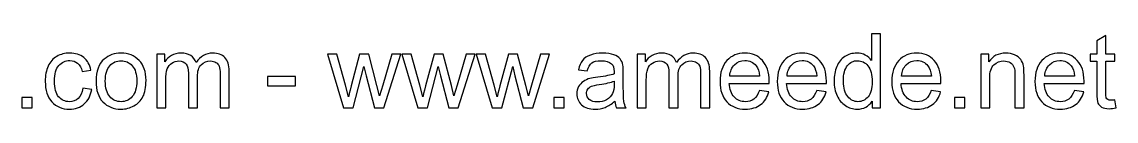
# Model space of a CAD drawing. Header units: millimetres. Extents: x -329 to 523, y -351 to 132.
# Drawn here: x 314.5 to 523.4, y -350.7 to -336.4 of the extents above; entities that cross this region are included whole.
import ezdxf

# ---------------------------------------------------------------- set-up
doc = ezdxf.new("R2010")
doc.units = ezdxf.units.MM
doc.header["$MEASUREMENT"] = 0
doc.layers.add('Layer 1', color=7, linetype='Continuous')

msp = doc.modelspace()

# ---------------------------------------------------------------- linework, layer by layer
at = {"layer": 'Layer 1', "color": 250}
for points, knots in [([(476.8198, -350.4962), (476.8198, -350.4962), (476.8198, -349.2016), (476.8198, -349.2016), (476.8198, -349.2016), (476.1742, -350.2078), (475.2237, -350.7125), (473.9684, -350.7125), (473.9684, -350.7125), (473.1556, -350.7125), (472.4083, -350.4896), (471.7299, -350.0406), (471.7299, -350.0406), (471.0482, -349.5949), (470.5205, -348.9689), (470.1436, -348.1692), (470.1436, -348.1692), (469.77, -347.3662), (469.5831, -346.4452), (469.5831, -345.403), (469.5831, -345.403), (469.5831, -344.387), (469.7536, -343.466), (470.0912, -342.6368), (470.0912, -342.6368), (470.432, -341.8109), (470.94, -341.175), (471.6185, -340.7359), (471.6185, -340.7359), (472.2936, -340.2934), (473.054, -340.0738), (473.8898, -340.0738), (473.8898, -340.0738), (474.5059, -340.0738), (475.0533, -340.2049), (475.5318, -340.4638), (475.5318, -340.4638), (476.0103, -340.7227), (476.4003, -341.0636), (476.7018, -341.4798), (476.7018, -341.4798), (476.7018, -341.4798), (476.7018, -336.4161), (476.7018, -336.4161), (476.7018, -336.4161), (476.7018, -336.4161), (478.4323, -336.4161), (478.4323, -336.4161), (478.4323, -336.4161), (478.4323, -336.4161), (478.4323, -350.4962), (478.4323, -350.4962), (478.4323, -350.4962), (478.4323, -350.4962), (476.8198, -350.4962), (476.8198, -350.4962)], [0, 0, 0, 0, 0.06666667, 0.06666667, 0.06666667, 0.06666667, 0.13333333, 0.13333333, 0.13333333, 0.13333333, 0.2, 0.2, 0.2, 0.2, 0.26666667, 0.26666667, 0.26666667, 0.26666667, 0.33333333, 0.33333333, 0.33333333, 0.33333333, 0.4, 0.4, 0.4, 0.4, 0.46666667, 0.46666667, 0.46666667, 0.46666667, 0.53333333, 0.53333333, 0.53333333, 0.53333333, 0.6, 0.6, 0.6, 0.6, 0.66666667, 0.66666667, 0.66666667, 0.66666667, 0.73333333, 0.73333333, 0.73333333, 0.73333333, 0.8, 0.8, 0.8, 0.8, 0.86666667, 0.86666667, 0.86666667, 0.86666667, 1, 1, 1, 1]), ([(523.1997, -348.9525), (523.1997, -348.9525), (523.4357, -350.4798), (523.4357, -350.4798), (523.4357, -350.4798), (522.9506, -350.5814), (522.5147, -350.6339), (522.1345, -350.6339), (522.1345, -350.6339), (521.5085, -350.6339), (521.0234, -350.5355), (520.676, -350.3356), (520.676, -350.3356), (520.3319, -350.1357), (520.0893, -349.8768), (519.9484, -349.5523), (519.9484, -349.5523), (519.8075, -349.2278), (519.7387, -348.5461), (519.7387, -347.5071), (519.7387, -347.5071), (519.7387, -347.5071), (519.7387, -341.6273), (519.7387, -341.6273), (519.7387, -341.6273), (519.7387, -341.6273), (518.4604, -341.6273), (518.4604, -341.6273), (518.4604, -341.6273), (518.4604, -341.6273), (518.4604, -340.2901), (518.4604, -340.2901), (518.4604, -340.2901), (518.4604, -340.2901), (519.7387, -340.2901), (519.7387, -340.2901), (519.7387, -340.2901), (519.7387, -340.2901), (519.7387, -337.7665), (519.7387, -337.7665), (519.7387, -337.7665), (519.7387, -337.7665), (521.4692, -336.7275), (521.4692, -336.7275), (521.4692, -336.7275), (521.4692, -336.7275), (521.4692, -340.2901), (521.4692, -340.2901), (521.4692, -340.2901), (521.4692, -340.2901), (523.1997, -340.2901), (523.1997, -340.2901), (523.1997, -340.2901), (523.1997, -340.2901), (523.1997, -341.6273), (523.1997, -341.6273), (523.1997, -341.6273), (523.1997, -341.6273), (521.4692, -341.6273), (521.4692, -341.6273), (521.4692, -341.6273), (521.4692, -341.6273), (521.4692, -347.6055), (521.4692, -347.6055), (521.4692, -347.6055), (521.4692, -348.1004), (521.4987, -348.4183), (521.5609, -348.5592), (521.5609, -348.5592), (521.6199, -348.7001), (521.7183, -348.8116), (521.8559, -348.8968), (521.8559, -348.8968), (521.9936, -348.9787), (522.1902, -349.0213), (522.4459, -349.0213), (522.4459, -349.0213), (522.636, -349.0213), (522.8883, -348.9984), (523.1997, -348.9525)], [0, 0, 0, 0, 0.04761905, 0.04761905, 0.04761905, 0.04761905, 0.0952381, 0.0952381, 0.0952381, 0.0952381, 0.14285714, 0.14285714, 0.14285714, 0.14285714, 0.19047619, 0.19047619, 0.19047619, 0.19047619, 0.23809524, 0.23809524, 0.23809524, 0.23809524, 0.28571429, 0.28571429, 0.28571429, 0.28571429, 0.33333333, 0.33333333, 0.33333333, 0.33333333, 0.38095238, 0.38095238, 0.38095238, 0.38095238, 0.42857143, 0.42857143, 0.42857143, 0.42857143, 0.47619048, 0.47619048, 0.47619048, 0.47619048, 0.52380952, 0.52380952, 0.52380952, 0.52380952, 0.57142857, 0.57142857, 0.57142857, 0.57142857, 0.61904762, 0.61904762, 0.61904762, 0.61904762, 0.66666667, 0.66666667, 0.66666667, 0.66666667, 0.71428571, 0.71428571, 0.71428571, 0.71428571, 0.76190476, 0.76190476, 0.76190476, 0.76190476, 0.80952381, 0.80952381, 0.80952381, 0.80952381, 0.85714286, 0.85714286, 0.85714286, 0.85714286, 0.9047619, 0.9047619, 0.9047619, 0.9047619, 1, 1, 1, 1]), ([(326.0979, -346.7599), (326.0979, -346.7599), (327.7891, -346.9958), (327.7891, -346.9958), (327.7891, -346.9958), (327.6022, -348.1594), (327.1303, -349.0672), (326.3666, -349.726), (326.3666, -349.726), (325.603, -350.3848), (324.6623, -350.7125), (323.5513, -350.7125), (323.5513, -350.7125), (322.1583, -350.7125), (321.0375, -350.2569), (320.1919, -349.3458), (320.1919, -349.3458), (319.343, -348.4347), (318.9202, -347.1302), (318.9202, -345.4325), (318.9202, -345.4325), (318.9202, -344.3313), (319.1037, -343.371), (319.4675, -342.545), (319.4675, -342.545), (319.8313, -341.7224), (320.3852, -341.1029), (321.1325, -340.6932), (321.1325, -340.6932), (321.8765, -340.2803), (322.686, -340.0738), (323.5644, -340.0738), (323.5644, -340.0738), (324.6689, -340.0738), (325.5768, -340.3524), (326.2781, -340.9128), (326.2781, -340.9128), (326.9828, -341.4733), (327.4351, -342.2697), (327.6317, -343.2988), (327.6317, -343.2988), (327.6317, -343.2988), (325.9602, -343.5545), (325.9602, -343.5545), (325.9602, -343.5545), (325.7996, -342.8695), (325.5178, -342.3549), (325.1081, -342.0075), (325.1081, -342.0075), (324.7017, -341.6634), (324.2101, -341.4897), (323.6332, -341.4897), (323.6332, -341.4897), (322.7614, -341.4897), (322.0535, -341.801), (321.5061, -342.4238), (321.5061, -342.4238), (320.9621, -343.0498), (320.69, -344.033), (320.69, -345.3833), (320.69, -345.3833), (320.69, -346.7533), (320.9522, -347.7464), (321.4766, -348.3658), (321.4766, -348.3658), (322.0043, -348.9853), (322.6893, -349.2966), (323.5316, -349.2966), (323.5316, -349.2966), (324.2133, -349.2966), (324.7803, -349.0902), (325.2326, -348.6739), (325.2326, -348.6739), (325.6882, -348.261), (325.9766, -347.6218), (326.0979, -346.7599)], [0, 0, 0, 0, 0.05, 0.05, 0.05, 0.05, 0.1, 0.1, 0.1, 0.1, 0.15, 0.15, 0.15, 0.15, 0.2, 0.2, 0.2, 0.2, 0.25, 0.25, 0.25, 0.25, 0.3, 0.3, 0.3, 0.3, 0.35, 0.35, 0.35, 0.35, 0.4, 0.4, 0.4, 0.4, 0.45, 0.45, 0.45, 0.45, 0.5, 0.5, 0.5, 0.5, 0.55, 0.55, 0.55, 0.55, 0.6, 0.6, 0.6, 0.6, 0.65, 0.65, 0.65, 0.65, 0.7, 0.7, 0.7, 0.7, 0.75, 0.75, 0.75, 0.75, 0.8, 0.8, 0.8, 0.8, 0.85, 0.85, 0.85, 0.85, 0.9, 0.9, 0.9, 0.9, 1, 1, 1, 1]), ([(328.615, -345.3932), (328.615, -343.5086), (329.1394, -342.1124), (330.1915, -341.2045), (330.1915, -341.2045), (331.0666, -340.4507), (332.1383, -340.0738), (333.4002, -340.0738), (333.4002, -340.0738), (334.7997, -340.0738), (335.9468, -340.5327), (336.8382, -341.4503), (336.8382, -341.4503), (337.7264, -342.3648), (338.1722, -343.6331), (338.1722, -345.2489), (338.1722, -345.2489), (338.1722, -346.5599), (337.9755, -347.5891), (337.5822, -348.3396), (337.5822, -348.3396), (337.1889, -349.0902), (336.6154, -349.6736), (335.8616, -350.0898), (335.8616, -350.0898), (335.111, -350.506), (334.2884, -350.7125), (333.4002, -350.7125), (333.4002, -350.7125), (331.9712, -350.7125), (330.8175, -350.2569), (329.9359, -349.3425), (329.9359, -349.3425), (329.0542, -348.4281), (328.615, -347.1106), (328.615, -345.3932)], [0, 0, 0, 0, 0.1, 0.1, 0.1, 0.1, 0.2, 0.2, 0.2, 0.2, 0.3, 0.3, 0.3, 0.3, 0.4, 0.4, 0.4, 0.4, 0.5, 0.5, 0.5, 0.5, 0.6, 0.6, 0.6, 0.6, 0.7, 0.7, 0.7, 0.7, 0.8, 0.8, 0.8, 0.8, 1, 1, 1, 1]), ([(340.201, -350.4962), (340.201, -350.4962), (340.201, -340.2901), (340.201, -340.2901), (340.201, -340.2901), (340.201, -340.2901), (341.7545, -340.2901), (341.7545, -340.2901), (341.7545, -340.2901), (341.7545, -340.2901), (341.7545, -341.7322), (341.7545, -341.7322), (341.7545, -341.7322), (342.0724, -341.234), (342.4985, -340.8309), (343.0295, -340.5294), (343.0295, -340.5294), (343.5604, -340.2246), (344.1635, -340.0738), (344.8419, -340.0738), (344.8419, -340.0738), (345.5957, -340.0738), (346.2152, -340.2311), (346.697, -340.5425), (346.697, -340.5425), (347.1787, -340.8571), (347.5196, -341.293), (347.7163, -341.8568), (347.7163, -341.8568), (348.5291, -340.667), (349.5811, -340.0738), (350.879, -340.0738), (350.879, -340.0738), (351.895, -340.0738), (352.6784, -340.3524), (353.2224, -340.9128), (353.2224, -340.9128), (353.7698, -341.4733), (354.0451, -342.3353), (354.0451, -343.4988), (354.0451, -343.4988), (354.0451, -343.4988), (354.0451, -350.4962), (354.0451, -350.4962), (354.0451, -350.4962), (354.0451, -350.4962), (352.3146, -350.4962), (352.3146, -350.4962), (352.3146, -350.4962), (352.3146, -350.4962), (352.3146, -344.0723), (352.3146, -344.0723), (352.3146, -344.0723), (352.3146, -343.3841), (352.2556, -342.8859), (352.1441, -342.5811), (352.1441, -342.5811), (352.0327, -342.2763), (351.8295, -342.0337), (351.5312, -341.8469), (351.5312, -341.8469), (351.2363, -341.6601), (350.8889, -341.5683), (350.4923, -341.5683), (350.4923, -341.5683), (349.7712, -341.5683), (349.1747, -341.8076), (348.6995, -342.2828), (348.6995, -342.2828), (348.2243, -342.7613), (347.9883, -343.525), (347.9883, -344.5738), (347.9883, -344.5738), (347.9883, -344.5738), (347.9883, -350.4962), (347.9883, -350.4962), (347.9883, -350.4962), (347.9883, -350.4962), (346.2578, -350.4962), (346.2578, -350.4962), (346.2578, -350.4962), (346.2578, -350.4962), (346.2578, -343.8724), (346.2578, -343.8724), (346.2578, -343.8724), (346.2578, -343.1055), (346.1168, -342.5286), (345.835, -342.1452), (345.835, -342.1452), (345.5531, -341.7617), (345.091, -341.5683), (344.4519, -341.5683), (344.4519, -341.5683), (343.9668, -341.5683), (343.5178, -341.6962), (343.1048, -341.9518), (343.1048, -341.9518), (342.6919, -342.2074), (342.3936, -342.5811), (342.2068, -343.076), (342.2068, -343.076), (342.0233, -343.5676), (341.9315, -344.2788), (341.9315, -345.2063), (341.9315, -345.2063), (341.9315, -345.2063), (341.9315, -350.4962), (341.9315, -350.4962), (341.9315, -350.4962), (341.9315, -350.4962), (340.201, -350.4962), (340.201, -350.4962)], [0, 0, 0, 0, 0.03448276, 0.03448276, 0.03448276, 0.03448276, 0.06896552, 0.06896552, 0.06896552, 0.06896552, 0.10344828, 0.10344828, 0.10344828, 0.10344828, 0.13793103, 0.13793103, 0.13793103, 0.13793103, 0.17241379, 0.17241379, 0.17241379, 0.17241379, 0.20689655, 0.20689655, 0.20689655, 0.20689655, 0.24137931, 0.24137931, 0.24137931, 0.24137931, 0.27586207, 0.27586207, 0.27586207, 0.27586207, 0.31034483, 0.31034483, 0.31034483, 0.31034483, 0.34482759, 0.34482759, 0.34482759, 0.34482759, 0.37931034, 0.37931034, 0.37931034, 0.37931034, 0.4137931, 0.4137931, 0.4137931, 0.4137931, 0.44827586, 0.44827586, 0.44827586, 0.44827586, 0.48275862, 0.48275862, 0.48275862, 0.48275862, 0.51724138, 0.51724138, 0.51724138, 0.51724138, 0.55172414, 0.55172414, 0.55172414, 0.55172414, 0.5862069, 0.5862069, 0.5862069, 0.5862069, 0.62068966, 0.62068966, 0.62068966, 0.62068966, 0.65517241, 0.65517241, 0.65517241, 0.65517241, 0.68965517, 0.68965517, 0.68965517, 0.68965517, 0.72413793, 0.72413793, 0.72413793, 0.72413793, 0.75862069, 0.75862069, 0.75862069, 0.75862069, 0.79310345, 0.79310345, 0.79310345, 0.79310345, 0.82758621, 0.82758621, 0.82758621, 0.82758621, 0.86206897, 0.86206897, 0.86206897, 0.86206897, 0.89655172, 0.89655172, 0.89655172, 0.89655172, 0.93103448, 0.93103448, 0.93103448, 0.93103448, 1, 1, 1, 1]), ([(375.8929, -350.4962), (375.8929, -350.4962), (372.8088, -340.2901), (372.8088, -340.2901), (372.8088, -340.2901), (372.8088, -340.2901), (374.6179, -340.2901), (374.6179, -340.2901), (374.6179, -340.2901), (374.6179, -340.2901), (376.2468, -346.1798), (376.2468, -346.1798), (376.2468, -346.1798), (376.2468, -346.1798), (376.8237, -348.3724), (376.8237, -348.3724), (376.8237, -348.3724), (376.8466, -348.2642), (377.0236, -347.5629), (377.3514, -346.2682), (377.3514, -346.2682), (377.3514, -346.2682), (378.9672, -340.2901), (378.9672, -340.2901), (378.9672, -340.2901), (378.9672, -340.2901), (380.7403, -340.2901), (380.7403, -340.2901), (380.7403, -340.2901), (380.7403, -340.2901), (382.2774, -346.2158), (382.2774, -346.2158), (382.2774, -346.2158), (382.2774, -346.2158), (382.7789, -348.1594), (382.7789, -348.1594), (382.7789, -348.1594), (382.7789, -348.1594), (383.3655, -346.1896), (383.3655, -346.1896), (383.3655, -346.1896), (383.3655, -346.1896), (385.1288, -340.2901), (385.1288, -340.2901), (385.1288, -340.2901), (385.1288, -340.2901), (386.8102, -340.2901), (386.8102, -340.2901), (386.8102, -340.2901), (386.8102, -340.2901), (383.6081, -350.4962), (383.6081, -350.4962), (383.6081, -350.4962), (383.6081, -350.4962), (381.8186, -350.4962), (381.8186, -350.4962), (381.8186, -350.4962), (381.8186, -350.4962), (380.1995, -344.3902), (380.1995, -344.3902), (380.1995, -344.3902), (380.1995, -344.3902), (379.7898, -342.6433), (379.7898, -342.6433), (379.7898, -342.6433), (379.7898, -342.6433), (377.725, -350.4962), (377.725, -350.4962), (377.725, -350.4962), (377.725, -350.4962), (375.8929, -350.4962), (375.8929, -350.4962)], [0, 0, 0, 0, 0.05263158, 0.05263158, 0.05263158, 0.05263158, 0.10526316, 0.10526316, 0.10526316, 0.10526316, 0.15789474, 0.15789474, 0.15789474, 0.15789474, 0.21052632, 0.21052632, 0.21052632, 0.21052632, 0.26315789, 0.26315789, 0.26315789, 0.26315789, 0.31578947, 0.31578947, 0.31578947, 0.31578947, 0.36842105, 0.36842105, 0.36842105, 0.36842105, 0.42105263, 0.42105263, 0.42105263, 0.42105263, 0.47368421, 0.47368421, 0.47368421, 0.47368421, 0.52631579, 0.52631579, 0.52631579, 0.52631579, 0.57894737, 0.57894737, 0.57894737, 0.57894737, 0.63157895, 0.63157895, 0.63157895, 0.63157895, 0.68421053, 0.68421053, 0.68421053, 0.68421053, 0.73684211, 0.73684211, 0.73684211, 0.73684211, 0.78947368, 0.78947368, 0.78947368, 0.78947368, 0.84210526, 0.84210526, 0.84210526, 0.84210526, 0.89473684, 0.89473684, 0.89473684, 0.89473684, 1, 1, 1, 1]), ([(390.0942, -350.4962), (390.0942, -350.4962), (387.0101, -340.2901), (387.0101, -340.2901), (387.0101, -340.2901), (387.0101, -340.2901), (388.8192, -340.2901), (388.8192, -340.2901), (388.8192, -340.2901), (388.8192, -340.2901), (390.4481, -346.1798), (390.4481, -346.1798), (390.4481, -346.1798), (390.4481, -346.1798), (391.025, -348.3724), (391.025, -348.3724), (391.025, -348.3724), (391.0479, -348.2642), (391.2249, -347.5629), (391.5527, -346.2682), (391.5527, -346.2682), (391.5527, -346.2682), (393.1685, -340.2901), (393.1685, -340.2901), (393.1685, -340.2901), (393.1685, -340.2901), (394.9416, -340.2901), (394.9416, -340.2901), (394.9416, -340.2901), (394.9416, -340.2901), (396.4787, -346.2158), (396.4787, -346.2158), (396.4787, -346.2158), (396.4787, -346.2158), (396.9802, -348.1594), (396.9802, -348.1594), (396.9802, -348.1594), (396.9802, -348.1594), (397.5668, -346.1896), (397.5668, -346.1896), (397.5668, -346.1896), (397.5668, -346.1896), (399.3301, -340.2901), (399.3301, -340.2901), (399.3301, -340.2901), (399.3301, -340.2901), (401.0115, -340.2901), (401.0115, -340.2901), (401.0115, -340.2901), (401.0115, -340.2901), (397.8094, -350.4962), (397.8094, -350.4962), (397.8094, -350.4962), (397.8094, -350.4962), (396.0199, -350.4962), (396.0199, -350.4962), (396.0199, -350.4962), (396.0199, -350.4962), (394.4008, -344.3902), (394.4008, -344.3902), (394.4008, -344.3902), (394.4008, -344.3902), (393.9911, -342.6433), (393.9911, -342.6433), (393.9911, -342.6433), (393.9911, -342.6433), (391.9263, -350.4962), (391.9263, -350.4962), (391.9263, -350.4962), (391.9263, -350.4962), (390.0942, -350.4962), (390.0942, -350.4962)], [0, 0, 0, 0, 0.05263158, 0.05263158, 0.05263158, 0.05263158, 0.10526316, 0.10526316, 0.10526316, 0.10526316, 0.15789474, 0.15789474, 0.15789474, 0.15789474, 0.21052632, 0.21052632, 0.21052632, 0.21052632, 0.26315789, 0.26315789, 0.26315789, 0.26315789, 0.31578947, 0.31578947, 0.31578947, 0.31578947, 0.36842105, 0.36842105, 0.36842105, 0.36842105, 0.42105263, 0.42105263, 0.42105263, 0.42105263, 0.47368421, 0.47368421, 0.47368421, 0.47368421, 0.52631579, 0.52631579, 0.52631579, 0.52631579, 0.57894737, 0.57894737, 0.57894737, 0.57894737, 0.63157895, 0.63157895, 0.63157895, 0.63157895, 0.68421053, 0.68421053, 0.68421053, 0.68421053, 0.73684211, 0.73684211, 0.73684211, 0.73684211, 0.78947368, 0.78947368, 0.78947368, 0.78947368, 0.84210526, 0.84210526, 0.84210526, 0.84210526, 0.89473684, 0.89473684, 0.89473684, 0.89473684, 1, 1, 1, 1]), ([(404.2955, -350.4962), (404.2955, -350.4962), (401.2114, -340.2901), (401.2114, -340.2901), (401.2114, -340.2901), (401.2114, -340.2901), (403.0205, -340.2901), (403.0205, -340.2901), (403.0205, -340.2901), (403.0205, -340.2901), (404.6494, -346.1798), (404.6494, -346.1798), (404.6494, -346.1798), (404.6494, -346.1798), (405.2263, -348.3724), (405.2263, -348.3724), (405.2263, -348.3724), (405.2492, -348.2642), (405.4262, -347.5629), (405.754, -346.2682), (405.754, -346.2682), (405.754, -346.2682), (407.3698, -340.2901), (407.3698, -340.2901), (407.3698, -340.2901), (407.3698, -340.2901), (409.1429, -340.2901), (409.1429, -340.2901), (409.1429, -340.2901), (409.1429, -340.2901), (410.68, -346.2158), (410.68, -346.2158), (410.68, -346.2158), (410.68, -346.2158), (411.1815, -348.1594), (411.1815, -348.1594), (411.1815, -348.1594), (411.1815, -348.1594), (411.7681, -346.1896), (411.7681, -346.1896), (411.7681, -346.1896), (411.7681, -346.1896), (413.5314, -340.2901), (413.5314, -340.2901), (413.5314, -340.2901), (413.5314, -340.2901), (415.2128, -340.2901), (415.2128, -340.2901), (415.2128, -340.2901), (415.2128, -340.2901), (412.0107, -350.4962), (412.0107, -350.4962), (412.0107, -350.4962), (412.0107, -350.4962), (410.2212, -350.4962), (410.2212, -350.4962), (410.2212, -350.4962), (410.2212, -350.4962), (408.6021, -344.3902), (408.6021, -344.3902), (408.6021, -344.3902), (408.6021, -344.3902), (408.1924, -342.6433), (408.1924, -342.6433), (408.1924, -342.6433), (408.1924, -342.6433), (406.1276, -350.4962), (406.1276, -350.4962), (406.1276, -350.4962), (406.1276, -350.4962), (404.2955, -350.4962), (404.2955, -350.4962)], [0, 0, 0, 0, 0.05263158, 0.05263158, 0.05263158, 0.05263158, 0.10526316, 0.10526316, 0.10526316, 0.10526316, 0.15789474, 0.15789474, 0.15789474, 0.15789474, 0.21052632, 0.21052632, 0.21052632, 0.21052632, 0.26315789, 0.26315789, 0.26315789, 0.26315789, 0.31578947, 0.31578947, 0.31578947, 0.31578947, 0.36842105, 0.36842105, 0.36842105, 0.36842105, 0.42105263, 0.42105263, 0.42105263, 0.42105263, 0.47368421, 0.47368421, 0.47368421, 0.47368421, 0.52631579, 0.52631579, 0.52631579, 0.52631579, 0.57894737, 0.57894737, 0.57894737, 0.57894737, 0.63157895, 0.63157895, 0.63157895, 0.63157895, 0.68421053, 0.68421053, 0.68421053, 0.68421053, 0.73684211, 0.73684211, 0.73684211, 0.73684211, 0.78947368, 0.78947368, 0.78947368, 0.78947368, 0.84210526, 0.84210526, 0.84210526, 0.84210526, 0.89473684, 0.89473684, 0.89473684, 0.89473684, 1, 1, 1, 1]), ([(427.7066, -349.218), (427.0642, -349.7653), (426.4448, -350.1488), (425.8515, -350.3749), (425.8515, -350.3749), (425.2583, -350.6011), (424.6225, -350.7125), (423.9408, -350.7125), (423.9408, -350.7125), (422.8199, -350.7125), (421.9579, -350.4405), (421.3548, -349.8931), (421.3548, -349.8931), (420.7518, -349.3491), (420.4502, -348.651), (420.4502, -347.8021), (420.4502, -347.8021), (420.4502, -347.3039), (420.5649, -346.8484), (420.7911, -346.4354), (420.7911, -346.4354), (421.0205, -346.0224), (421.3188, -345.6947), (421.6858, -345.4456), (421.6858, -345.4456), (422.0562, -345.1965), (422.4692, -345.0064), (422.9313, -344.8786), (422.9313, -344.8786), (423.2721, -344.7901), (423.7867, -344.7049), (424.4717, -344.6197), (424.4717, -344.6197), (425.8679, -344.4558), (426.9003, -344.2559), (427.5591, -344.0264), (427.5591, -344.0264), (427.5657, -343.7905), (427.5689, -343.6397), (427.5689, -343.5774), (427.5689, -343.5774), (427.5689, -342.8761), (427.4051, -342.3812), (427.0773, -342.0927), (427.0773, -342.0927), (426.6348, -341.7027), (425.9761, -341.5093), (425.1043, -341.5093), (425.1043, -341.5093), (424.2882, -341.5093), (423.6851, -341.6535), (423.2984, -341.9387), (423.2984, -341.9387), (422.9083, -342.2238), (422.6232, -342.7286), (422.4364, -343.4562), (422.4364, -343.4562), (422.4364, -343.4562), (420.7452, -343.2202), (420.7452, -343.2202), (420.7452, -343.2202), (420.8993, -342.4959), (421.1516, -341.9092), (421.5056, -341.4635), (421.5056, -341.4635), (421.8596, -341.0177), (422.3708, -340.6769), (423.0394, -340.4343), (423.0394, -340.4343), (423.7048, -340.1951), (424.4815, -340.0738), (425.3599, -340.0738), (425.3599, -340.0738), (426.2317, -340.0738), (426.9429, -340.1754), (427.4903, -340.3819), (427.4903, -340.3819), (428.0343, -340.5884), (428.4375, -340.844), (428.6931, -341.1554), (428.6931, -341.1554), (428.9488, -341.4667), (429.129, -341.86), (429.2339, -342.3353), (429.2339, -342.3353), (429.2896, -342.6302), (429.3191, -343.1612), (429.3191, -343.9248), (429.3191, -343.9248), (429.3191, -343.9248), (429.3191, -346.2191), (429.3191, -346.2191), (429.3191, -346.2191), (429.3191, -347.8218), (429.3552, -348.8345), (429.4273, -349.2639), (429.4273, -349.2639), (429.4961, -349.6932), (429.6403, -350.1029), (429.8501, -350.4962), (429.8501, -350.4962), (429.8501, -350.4962), (428.0409, -350.4962), (428.0409, -350.4962), (428.0409, -350.4962), (427.8672, -350.1324), (427.7557, -349.7063), (427.7066, -349.218)], [0, 0, 0, 0, 0.03571429, 0.03571429, 0.03571429, 0.03571429, 0.07142857, 0.07142857, 0.07142857, 0.07142857, 0.10714286, 0.10714286, 0.10714286, 0.10714286, 0.14285714, 0.14285714, 0.14285714, 0.14285714, 0.17857143, 0.17857143, 0.17857143, 0.17857143, 0.21428571, 0.21428571, 0.21428571, 0.21428571, 0.25, 0.25, 0.25, 0.25, 0.28571429, 0.28571429, 0.28571429, 0.28571429, 0.32142857, 0.32142857, 0.32142857, 0.32142857, 0.35714286, 0.35714286, 0.35714286, 0.35714286, 0.39285714, 0.39285714, 0.39285714, 0.39285714, 0.42857143, 0.42857143, 0.42857143, 0.42857143, 0.46428571, 0.46428571, 0.46428571, 0.46428571, 0.5, 0.5, 0.5, 0.5, 0.53571429, 0.53571429, 0.53571429, 0.53571429, 0.57142857, 0.57142857, 0.57142857, 0.57142857, 0.60714286, 0.60714286, 0.60714286, 0.60714286, 0.64285714, 0.64285714, 0.64285714, 0.64285714, 0.67857143, 0.67857143, 0.67857143, 0.67857143, 0.71428571, 0.71428571, 0.71428571, 0.71428571, 0.75, 0.75, 0.75, 0.75, 0.78571429, 0.78571429, 0.78571429, 0.78571429, 0.82142857, 0.82142857, 0.82142857, 0.82142857, 0.85714286, 0.85714286, 0.85714286, 0.85714286, 0.89285714, 0.89285714, 0.89285714, 0.89285714, 0.92857143, 0.92857143, 0.92857143, 0.92857143, 1, 1, 1, 1]), ([(431.9772, -350.4962), (431.9772, -350.4962), (431.9772, -340.2901), (431.9772, -340.2901), (431.9772, -340.2901), (431.9772, -340.2901), (433.5307, -340.2901), (433.5307, -340.2901), (433.5307, -340.2901), (433.5307, -340.2901), (433.5307, -341.7322), (433.5307, -341.7322), (433.5307, -341.7322), (433.8486, -341.234), (434.2747, -340.8309), (434.8057, -340.5294), (434.8057, -340.5294), (435.3366, -340.2246), (435.9397, -340.0738), (436.6181, -340.0738), (436.6181, -340.0738), (437.3719, -340.0738), (437.9914, -340.2311), (438.4732, -340.5425), (438.4732, -340.5425), (438.9549, -340.8571), (439.2958, -341.293), (439.4925, -341.8568), (439.4925, -341.8568), (440.3053, -340.667), (441.3573, -340.0738), (442.6552, -340.0738), (442.6552, -340.0738), (443.6712, -340.0738), (444.4546, -340.3524), (444.9986, -340.9128), (444.9986, -340.9128), (445.546, -341.4733), (445.8213, -342.3353), (445.8213, -343.4988), (445.8213, -343.4988), (445.8213, -343.4988), (445.8213, -350.4962), (445.8213, -350.4962), (445.8213, -350.4962), (445.8213, -350.4962), (444.0908, -350.4962), (444.0908, -350.4962), (444.0908, -350.4962), (444.0908, -350.4962), (444.0908, -344.0723), (444.0908, -344.0723), (444.0908, -344.0723), (444.0908, -343.3841), (444.0318, -342.8859), (443.9203, -342.5811), (443.9203, -342.5811), (443.8089, -342.2763), (443.6057, -342.0337), (443.3074, -341.8469), (443.3074, -341.8469), (443.0125, -341.6601), (442.6651, -341.5683), (442.2685, -341.5683), (442.2685, -341.5683), (441.5474, -341.5683), (440.9509, -341.8076), (440.4757, -342.2828), (440.4757, -342.2828), (440.0005, -342.7613), (439.7645, -343.525), (439.7645, -344.5738), (439.7645, -344.5738), (439.7645, -344.5738), (439.7645, -350.4962), (439.7645, -350.4962), (439.7645, -350.4962), (439.7645, -350.4962), (438.034, -350.4962), (438.034, -350.4962), (438.034, -350.4962), (438.034, -350.4962), (438.034, -343.8724), (438.034, -343.8724), (438.034, -343.8724), (438.034, -343.1055), (437.893, -342.5286), (437.6112, -342.1452), (437.6112, -342.1452), (437.3293, -341.7617), (436.8672, -341.5683), (436.2281, -341.5683), (436.2281, -341.5683), (435.743, -341.5683), (435.294, -341.6962), (434.881, -341.9518), (434.881, -341.9518), (434.4681, -342.2074), (434.1698, -342.5811), (433.983, -343.076), (433.983, -343.076), (433.7995, -343.5676), (433.7077, -344.2788), (433.7077, -345.2063), (433.7077, -345.2063), (433.7077, -345.2063), (433.7077, -350.4962), (433.7077, -350.4962), (433.7077, -350.4962), (433.7077, -350.4962), (431.9772, -350.4962), (431.9772, -350.4962)], [0, 0, 0, 0, 0.03448276, 0.03448276, 0.03448276, 0.03448276, 0.06896552, 0.06896552, 0.06896552, 0.06896552, 0.10344828, 0.10344828, 0.10344828, 0.10344828, 0.13793103, 0.13793103, 0.13793103, 0.13793103, 0.17241379, 0.17241379, 0.17241379, 0.17241379, 0.20689655, 0.20689655, 0.20689655, 0.20689655, 0.24137931, 0.24137931, 0.24137931, 0.24137931, 0.27586207, 0.27586207, 0.27586207, 0.27586207, 0.31034483, 0.31034483, 0.31034483, 0.31034483, 0.34482759, 0.34482759, 0.34482759, 0.34482759, 0.37931034, 0.37931034, 0.37931034, 0.37931034, 0.4137931, 0.4137931, 0.4137931, 0.4137931, 0.44827586, 0.44827586, 0.44827586, 0.44827586, 0.48275862, 0.48275862, 0.48275862, 0.48275862, 0.51724138, 0.51724138, 0.51724138, 0.51724138, 0.55172414, 0.55172414, 0.55172414, 0.55172414, 0.5862069, 0.5862069, 0.5862069, 0.5862069, 0.62068966, 0.62068966, 0.62068966, 0.62068966, 0.65517241, 0.65517241, 0.65517241, 0.65517241, 0.68965517, 0.68965517, 0.68965517, 0.68965517, 0.72413793, 0.72413793, 0.72413793, 0.72413793, 0.75862069, 0.75862069, 0.75862069, 0.75862069, 0.79310345, 0.79310345, 0.79310345, 0.79310345, 0.82758621, 0.82758621, 0.82758621, 0.82758621, 0.86206897, 0.86206897, 0.86206897, 0.86206897, 0.89655172, 0.89655172, 0.89655172, 0.89655172, 0.93103448, 0.93103448, 0.93103448, 0.93103448, 1, 1, 1, 1]), ([(455.3195, -347.1925), (455.3195, -347.1925), (457.109, -347.4285), (457.109, -347.4285), (457.109, -347.4285), (456.8304, -348.4674), (456.3093, -349.277), (455.5489, -349.8505), (455.5489, -349.8505), (454.7885, -350.4241), (453.8184, -350.7125), (452.6352, -350.7125), (452.6352, -350.7125), (451.1472, -350.7125), (449.9673, -350.2537), (449.0955, -349.336), (449.0955, -349.336), (448.2237, -348.4216), (447.7878, -347.1335), (447.7878, -345.4784), (447.7878, -345.4784), (447.7878, -343.7675), (448.227, -342.4369), (449.1086, -341.493), (449.1086, -341.493), (449.9903, -340.5458), (451.1341, -340.0738), (452.5402, -340.0738), (452.5402, -340.0738), (453.9003, -340.0738), (455.0114, -340.5359), (455.8734, -341.4635), (455.8734, -341.4635), (456.7353, -342.391), (457.168, -343.6954), (457.168, -345.3768), (457.168, -345.3768), (457.168, -345.4784), (457.1647, -345.6324), (457.1581, -345.8356), (457.1581, -345.8356), (457.1581, -345.8356), (449.5576, -345.8356), (449.5576, -345.8356), (449.5576, -345.8356), (449.6232, -346.9532), (449.9378, -347.8119), (450.5081, -348.4052), (450.5081, -348.4052), (451.0751, -348.9984), (451.7863, -349.2966), (452.6352, -349.2966), (452.6352, -349.2966), (453.2678, -349.2966), (453.8085, -349.1295), (454.2543, -348.7952), (454.2543, -348.7952), (454.7033, -348.4609), (455.0573, -347.9267), (455.3195, -347.1925)], [0, 0, 0, 0, 0.0625, 0.0625, 0.0625, 0.0625, 0.125, 0.125, 0.125, 0.125, 0.1875, 0.1875, 0.1875, 0.1875, 0.25, 0.25, 0.25, 0.25, 0.3125, 0.3125, 0.3125, 0.3125, 0.375, 0.375, 0.375, 0.375, 0.4375, 0.4375, 0.4375, 0.4375, 0.5, 0.5, 0.5, 0.5, 0.5625, 0.5625, 0.5625, 0.5625, 0.625, 0.625, 0.625, 0.625, 0.6875, 0.6875, 0.6875, 0.6875, 0.75, 0.75, 0.75, 0.75, 0.8125, 0.8125, 0.8125, 0.8125, 0.875, 0.875, 0.875, 0.875, 1, 1, 1, 1]), ([(466.2565, -347.1925), (466.2565, -347.1925), (468.046, -347.4285), (468.046, -347.4285), (468.046, -347.4285), (467.7674, -348.4674), (467.2463, -349.277), (466.4859, -349.8505), (466.4859, -349.8505), (465.7255, -350.4241), (464.7554, -350.7125), (463.5722, -350.7125), (463.5722, -350.7125), (462.0842, -350.7125), (460.9043, -350.2537), (460.0325, -349.336), (460.0325, -349.336), (459.1607, -348.4216), (458.7248, -347.1335), (458.7248, -345.4784), (458.7248, -345.4784), (458.7248, -343.7675), (459.164, -342.4369), (460.0456, -341.493), (460.0456, -341.493), (460.9273, -340.5458), (462.0711, -340.0738), (463.4772, -340.0738), (463.4772, -340.0738), (464.8373, -340.0738), (465.9484, -340.5359), (466.8104, -341.4635), (466.8104, -341.4635), (467.6723, -342.391), (468.105, -343.6954), (468.105, -345.3768), (468.105, -345.3768), (468.105, -345.4784), (468.1017, -345.6324), (468.0951, -345.8356), (468.0951, -345.8356), (468.0951, -345.8356), (460.4946, -345.8356), (460.4946, -345.8356), (460.4946, -345.8356), (460.5602, -346.9532), (460.8748, -347.8119), (461.4451, -348.4052), (461.4451, -348.4052), (462.0121, -348.9984), (462.7233, -349.2966), (463.5722, -349.2966), (463.5722, -349.2966), (464.2048, -349.2966), (464.7455, -349.1295), (465.1913, -348.7952), (465.1913, -348.7952), (465.6403, -348.4609), (465.9943, -347.9267), (466.2565, -347.1925)], [0, 0, 0, 0, 0.0625, 0.0625, 0.0625, 0.0625, 0.125, 0.125, 0.125, 0.125, 0.1875, 0.1875, 0.1875, 0.1875, 0.25, 0.25, 0.25, 0.25, 0.3125, 0.3125, 0.3125, 0.3125, 0.375, 0.375, 0.375, 0.375, 0.4375, 0.4375, 0.4375, 0.4375, 0.5, 0.5, 0.5, 0.5, 0.5625, 0.5625, 0.5625, 0.5625, 0.625, 0.625, 0.625, 0.625, 0.6875, 0.6875, 0.6875, 0.6875, 0.75, 0.75, 0.75, 0.75, 0.8125, 0.8125, 0.8125, 0.8125, 0.875, 0.875, 0.875, 0.875, 1, 1, 1, 1]), ([(488.1305, -347.1925), (488.1305, -347.1925), (489.92, -347.4285), (489.92, -347.4285), (489.92, -347.4285), (489.6414, -348.4674), (489.1203, -349.277), (488.3599, -349.8505), (488.3599, -349.8505), (487.5995, -350.4241), (486.6294, -350.7125), (485.4462, -350.7125), (485.4462, -350.7125), (483.9582, -350.7125), (482.7783, -350.2537), (481.9065, -349.336), (481.9065, -349.336), (481.0347, -348.4216), (480.5988, -347.1335), (480.5988, -345.4784), (480.5988, -345.4784), (480.5988, -343.7675), (481.038, -342.4369), (481.9196, -341.493), (481.9196, -341.493), (482.8013, -340.5458), (483.9451, -340.0738), (485.3512, -340.0738), (485.3512, -340.0738), (486.7113, -340.0738), (487.8224, -340.5359), (488.6844, -341.4635), (488.6844, -341.4635), (489.5463, -342.391), (489.979, -343.6954), (489.979, -345.3768), (489.979, -345.3768), (489.979, -345.4784), (489.9757, -345.6324), (489.9691, -345.8356), (489.9691, -345.8356), (489.9691, -345.8356), (482.3686, -345.8356), (482.3686, -345.8356), (482.3686, -345.8356), (482.4342, -346.9532), (482.7488, -347.8119), (483.3191, -348.4052), (483.3191, -348.4052), (483.8861, -348.9984), (484.5973, -349.2966), (485.4462, -349.2966), (485.4462, -349.2966), (486.0788, -349.2966), (486.6195, -349.1295), (487.0653, -348.7952), (487.0653, -348.7952), (487.5143, -348.4609), (487.8683, -347.9267), (488.1305, -347.1925)], [0, 0, 0, 0, 0.0625, 0.0625, 0.0625, 0.0625, 0.125, 0.125, 0.125, 0.125, 0.1875, 0.1875, 0.1875, 0.1875, 0.25, 0.25, 0.25, 0.25, 0.3125, 0.3125, 0.3125, 0.3125, 0.375, 0.375, 0.375, 0.375, 0.4375, 0.4375, 0.4375, 0.4375, 0.5, 0.5, 0.5, 0.5, 0.5625, 0.5625, 0.5625, 0.5625, 0.625, 0.625, 0.625, 0.625, 0.6875, 0.6875, 0.6875, 0.6875, 0.75, 0.75, 0.75, 0.75, 0.8125, 0.8125, 0.8125, 0.8125, 0.875, 0.875, 0.875, 0.875, 1, 1, 1, 1]), ([(497.5697, -350.4962), (497.5697, -350.4962), (497.5697, -340.2901), (497.5697, -340.2901), (497.5697, -340.2901), (497.5697, -340.2901), (499.1232, -340.2901), (499.1232, -340.2901), (499.1232, -340.2901), (499.1232, -340.2901), (499.1232, -341.7388), (499.1232, -341.7388), (499.1232, -341.7388), (499.8705, -340.6277), (500.952, -340.0738), (502.3646, -340.0738), (502.3646, -340.0738), (502.9808, -340.0738), (503.5445, -340.1852), (504.0591, -340.4048), (504.0591, -340.4048), (504.5737, -340.6244), (504.9604, -340.9161), (505.2161, -341.2734), (505.2161, -341.2734), (505.4717, -341.6306), (505.652, -342.0567), (505.7536, -342.5483), (505.7536, -342.5483), (505.8158, -342.8695), (505.8486, -343.4299), (505.8486, -344.2297), (505.8486, -344.2297), (505.8486, -344.2297), (505.8486, -350.4962), (505.8486, -350.4962), (505.8486, -350.4962), (505.8486, -350.4962), (504.1181, -350.4962), (504.1181, -350.4962), (504.1181, -350.4962), (504.1181, -350.4962), (504.1181, -344.2952), (504.1181, -344.2952), (504.1181, -344.2952), (504.1181, -343.5905), (504.0525, -343.0629), (503.9182, -342.7155), (503.9182, -342.7155), (503.7838, -342.368), (503.5445, -342.0895), (503.2037, -341.8797), (503.2037, -341.8797), (502.8628, -341.6732), (502.4597, -341.5683), (502.0008, -341.5683), (502.0008, -341.5683), (501.2667, -341.5683), (500.6341, -341.801), (500.0999, -342.2697), (500.0999, -342.2697), (499.5657, -342.7351), (499.3002, -343.6233), (499.3002, -344.9278), (499.3002, -344.9278), (499.3002, -344.9278), (499.3002, -350.4962), (499.3002, -350.4962), (499.3002, -350.4962), (499.3002, -350.4962), (497.5697, -350.4962), (497.5697, -350.4962)], [0, 0, 0, 0, 0.05263158, 0.05263158, 0.05263158, 0.05263158, 0.10526316, 0.10526316, 0.10526316, 0.10526316, 0.15789474, 0.15789474, 0.15789474, 0.15789474, 0.21052632, 0.21052632, 0.21052632, 0.21052632, 0.26315789, 0.26315789, 0.26315789, 0.26315789, 0.31578947, 0.31578947, 0.31578947, 0.31578947, 0.36842105, 0.36842105, 0.36842105, 0.36842105, 0.42105263, 0.42105263, 0.42105263, 0.42105263, 0.47368421, 0.47368421, 0.47368421, 0.47368421, 0.52631579, 0.52631579, 0.52631579, 0.52631579, 0.57894737, 0.57894737, 0.57894737, 0.57894737, 0.63157895, 0.63157895, 0.63157895, 0.63157895, 0.68421053, 0.68421053, 0.68421053, 0.68421053, 0.73684211, 0.73684211, 0.73684211, 0.73684211, 0.78947368, 0.78947368, 0.78947368, 0.78947368, 0.84210526, 0.84210526, 0.84210526, 0.84210526, 0.89473684, 0.89473684, 0.89473684, 0.89473684, 1, 1, 1, 1]), ([(515.4681, -347.1925), (515.4681, -347.1925), (517.2576, -347.4285), (517.2576, -347.4285), (517.2576, -347.4285), (516.979, -348.4674), (516.4579, -349.277), (515.6975, -349.8505), (515.6975, -349.8505), (514.9371, -350.4241), (513.967, -350.7125), (512.7838, -350.7125), (512.7838, -350.7125), (511.2958, -350.7125), (510.1159, -350.2537), (509.2441, -349.336), (509.2441, -349.336), (508.3723, -348.4216), (507.9364, -347.1335), (507.9364, -345.4784), (507.9364, -345.4784), (507.9364, -343.7675), (508.3756, -342.4369), (509.2572, -341.493), (509.2572, -341.493), (510.1389, -340.5458), (511.2827, -340.0738), (512.6888, -340.0738), (512.6888, -340.0738), (514.0489, -340.0738), (515.16, -340.5359), (516.022, -341.4635), (516.022, -341.4635), (516.8839, -342.391), (517.3166, -343.6954), (517.3166, -345.3768), (517.3166, -345.3768), (517.3166, -345.4784), (517.3133, -345.6324), (517.3067, -345.8356), (517.3067, -345.8356), (517.3067, -345.8356), (509.7062, -345.8356), (509.7062, -345.8356), (509.7062, -345.8356), (509.7718, -346.9532), (510.0864, -347.8119), (510.6567, -348.4052), (510.6567, -348.4052), (511.2237, -348.9984), (511.9349, -349.2966), (512.7838, -349.2966), (512.7838, -349.2966), (513.4164, -349.2966), (513.9571, -349.1295), (514.4029, -348.7952), (514.4029, -348.7952), (514.8519, -348.4609), (515.2059, -347.9267), (515.4681, -347.1925)], [0, 0, 0, 0, 0.0625, 0.0625, 0.0625, 0.0625, 0.125, 0.125, 0.125, 0.125, 0.1875, 0.1875, 0.1875, 0.1875, 0.25, 0.25, 0.25, 0.25, 0.3125, 0.3125, 0.3125, 0.3125, 0.375, 0.375, 0.375, 0.375, 0.4375, 0.4375, 0.4375, 0.4375, 0.5, 0.5, 0.5, 0.5, 0.5625, 0.5625, 0.5625, 0.5625, 0.625, 0.625, 0.625, 0.625, 0.6875, 0.6875, 0.6875, 0.6875, 0.75, 0.75, 0.75, 0.75, 0.8125, 0.8125, 0.8125, 0.8125, 0.875, 0.875, 0.875, 0.875, 1, 1, 1, 1]), ([(330.3849, -345.3964), (330.3849, -346.7009), (330.67, -347.6776), (331.2403, -348.3232), (331.2403, -348.3232), (331.8139, -348.9722), (332.5316, -349.2966), (333.4002, -349.2966), (333.4002, -349.2966), (334.2589, -349.2966), (334.9734, -348.9722), (335.5469, -348.32), (335.5469, -348.32), (336.1172, -347.6677), (336.4023, -346.6747), (336.4023, -345.3407), (336.4023, -345.3407), (336.4023, -344.0822), (336.1139, -343.1284), (335.5404, -342.4828), (335.5404, -342.4828), (334.9668, -341.8338), (334.2523, -341.5093), (333.4002, -341.5093), (333.4002, -341.5093), (332.5316, -341.5093), (331.8139, -341.8305), (331.2403, -342.4762), (331.2403, -342.4762), (330.67, -343.1219), (330.3849, -344.0953), (330.3849, -345.3964)], [0, 0, 0, 0, 0.11111111, 0.11111111, 0.11111111, 0.11111111, 0.22222222, 0.22222222, 0.22222222, 0.22222222, 0.33333333, 0.33333333, 0.33333333, 0.33333333, 0.44444444, 0.44444444, 0.44444444, 0.44444444, 0.55555556, 0.55555556, 0.55555556, 0.55555556, 0.66666667, 0.66666667, 0.66666667, 0.66666667, 0.77777778, 0.77777778, 0.77777778, 0.77777778, 1, 1, 1, 1]), ([(449.656, -344.4197), (449.656, -344.4197), (455.3391, -344.4197), (455.3391, -344.4197), (455.3391, -344.4197), (455.2637, -343.561), (455.0441, -342.9187), (454.6869, -342.4893), (454.6869, -342.4893), (454.1396, -341.824), (453.4251, -341.4897), (452.55, -341.4897), (452.55, -341.4897), (451.7568, -341.4897), (451.0915, -341.7552), (450.5507, -342.2861), (450.5507, -342.2861), (450.0132, -342.8171), (449.715, -343.5283), (449.656, -344.4197)], [0, 0, 0, 0, 0.16666667, 0.16666667, 0.16666667, 0.16666667, 0.33333333, 0.33333333, 0.33333333, 0.33333333, 0.5, 0.5, 0.5, 0.5, 0.66666667, 0.66666667, 0.66666667, 0.66666667, 1, 1, 1, 1]), ([(460.593, -344.4197), (460.593, -344.4197), (466.2761, -344.4197), (466.2761, -344.4197), (466.2761, -344.4197), (466.2007, -343.561), (465.9811, -342.9187), (465.6239, -342.4893), (465.6239, -342.4893), (465.0766, -341.824), (464.3621, -341.4897), (463.487, -341.4897), (463.487, -341.4897), (462.6938, -341.4897), (462.0285, -341.7552), (461.4877, -342.2861), (461.4877, -342.2861), (460.9502, -342.8171), (460.652, -343.5283), (460.593, -344.4197)], [0, 0, 0, 0, 0.16666667, 0.16666667, 0.16666667, 0.16666667, 0.33333333, 0.33333333, 0.33333333, 0.33333333, 0.5, 0.5, 0.5, 0.5, 0.66666667, 0.66666667, 0.66666667, 0.66666667, 1, 1, 1, 1]), ([(471.353, -345.4063), (471.353, -346.7107), (471.6283, -347.6841), (472.1822, -348.3298), (472.1822, -348.3298), (472.7328, -348.9754), (473.385, -349.2966), (474.1356, -349.2966), (474.1356, -349.2966), (474.8927, -349.2966), (475.5351, -348.9886), (476.066, -348.3724), (476.066, -348.3724), (476.5937, -347.7562), (476.8592, -346.8156), (476.8592, -345.5505), (476.8592, -345.5505), (476.8592, -344.1608), (476.5904, -343.1382), (476.0496, -342.486), (476.0496, -342.486), (475.5121, -341.8338), (474.8468, -341.5093), (474.0569, -341.5093), (474.0569, -341.5093), (473.2867, -341.5093), (472.6443, -341.8207), (472.1265, -342.4467), (472.1265, -342.4467), (471.6119, -343.0727), (471.353, -344.0592), (471.353, -345.4063)], [0, 0, 0, 0, 0.11111111, 0.11111111, 0.11111111, 0.11111111, 0.22222222, 0.22222222, 0.22222222, 0.22222222, 0.33333333, 0.33333333, 0.33333333, 0.33333333, 0.44444444, 0.44444444, 0.44444444, 0.44444444, 0.55555556, 0.55555556, 0.55555556, 0.55555556, 0.66666667, 0.66666667, 0.66666667, 0.66666667, 0.77777778, 0.77777778, 0.77777778, 0.77777778, 1, 1, 1, 1]), ([(482.467, -344.4197), (482.467, -344.4197), (488.1501, -344.4197), (488.1501, -344.4197), (488.1501, -344.4197), (488.0747, -343.561), (487.8551, -342.9187), (487.4979, -342.4893), (487.4979, -342.4893), (486.9506, -341.824), (486.2361, -341.4897), (485.361, -341.4897), (485.361, -341.4897), (484.5678, -341.4897), (483.9025, -341.7552), (483.3617, -342.2861), (483.3617, -342.2861), (482.8242, -342.8171), (482.526, -343.5283), (482.467, -344.4197)], [0, 0, 0, 0, 0.16666667, 0.16666667, 0.16666667, 0.16666667, 0.33333333, 0.33333333, 0.33333333, 0.33333333, 0.5, 0.5, 0.5, 0.5, 0.66666667, 0.66666667, 0.66666667, 0.66666667, 1, 1, 1, 1]), ([(509.8046, -344.4197), (509.8046, -344.4197), (515.4877, -344.4197), (515.4877, -344.4197), (515.4877, -344.4197), (515.4123, -343.561), (515.1927, -342.9187), (514.8355, -342.4893), (514.8355, -342.4893), (514.2882, -341.824), (513.5737, -341.4897), (512.6986, -341.4897), (512.6986, -341.4897), (511.9054, -341.4897), (511.2401, -341.7552), (510.6993, -342.2861), (510.6993, -342.2861), (510.1618, -342.8171), (509.8636, -343.5283), (509.8046, -344.4197)], [0, 0, 0, 0, 0.16666667, 0.16666667, 0.16666667, 0.16666667, 0.33333333, 0.33333333, 0.33333333, 0.33333333, 0.5, 0.5, 0.5, 0.5, 0.66666667, 0.66666667, 0.66666667, 0.66666667, 1, 1, 1, 1]), ([(361.3572, -346.2682), (361.3572, -346.2682), (361.3572, -344.5377), (361.3572, -344.5377), (361.3572, -344.5377), (361.3572, -344.5377), (366.7061, -344.5377), (366.7061, -344.5377), (366.7061, -344.5377), (366.7061, -344.5377), (366.7061, -346.2682), (366.7061, -346.2682), (366.7061, -346.2682), (366.7061, -346.2682), (361.3572, -346.2682), (361.3572, -346.2682)], [0, 0, 0, 0, 0.2, 0.2, 0.2, 0.2, 0.4, 0.4, 0.4, 0.4, 0.6, 0.6, 0.6, 0.6, 1, 1, 1, 1]), ([(427.5689, -345.3833), (426.9397, -345.639), (425.9957, -345.8553), (424.7372, -346.0323), (424.7372, -346.0323), (424.0227, -346.1339), (423.518, -346.2486), (423.223, -346.3764), (423.223, -346.3764), (422.928, -346.5042), (422.7019, -346.691), (422.5413, -346.9336), (422.5413, -346.9336), (422.3807, -347.1794), (422.2987, -347.4514), (422.2987, -347.7529), (422.2987, -347.7529), (422.2987, -348.2085), (422.4724, -348.592), (422.8231, -348.8968), (422.8231, -348.8968), (423.1738, -349.2016), (423.6851, -349.3556), (424.357, -349.3556), (424.357, -349.3556), (425.0223, -349.3556), (425.6156, -349.2114), (426.1367, -348.9197), (426.1367, -348.9197), (426.6545, -348.6313), (427.038, -348.2347), (427.2805, -347.7333), (427.2805, -347.7333), (427.4673, -347.3433), (427.5591, -346.7697), (427.5591, -346.0126), (427.5591, -346.0126), (427.5591, -346.0126), (427.5689, -345.3833), (427.5689, -345.3833)], [0, 0, 0, 0, 0.09090909, 0.09090909, 0.09090909, 0.09090909, 0.18181818, 0.18181818, 0.18181818, 0.18181818, 0.27272727, 0.27272727, 0.27272727, 0.27272727, 0.36363636, 0.36363636, 0.36363636, 0.36363636, 0.45454545, 0.45454545, 0.45454545, 0.45454545, 0.54545455, 0.54545455, 0.54545455, 0.54545455, 0.63636364, 0.63636364, 0.63636364, 0.63636364, 0.72727273, 0.72727273, 0.72727273, 0.72727273, 0.81818182, 0.81818182, 0.81818182, 0.81818182, 1, 1, 1, 1]), ([(314.4595, -350.4962), (314.4595, -350.4962), (314.4595, -348.5297), (314.4595, -348.5297), (314.4595, -348.5297), (314.4595, -348.5297), (316.426, -348.5297), (316.426, -348.5297), (316.426, -348.5297), (316.426, -348.5297), (316.426, -350.4962), (316.426, -350.4962), (316.426, -350.4962), (316.426, -350.4962), (314.4595, -350.4962), (314.4595, -350.4962)], [0, 0, 0, 0, 0.2, 0.2, 0.2, 0.2, 0.4, 0.4, 0.4, 0.4, 0.6, 0.6, 0.6, 0.6, 1, 1, 1, 1]), ([(416.0682, -350.4962), (416.0682, -350.4962), (416.0682, -348.5297), (416.0682, -348.5297), (416.0682, -348.5297), (416.0682, -348.5297), (418.0347, -348.5297), (418.0347, -348.5297), (418.0347, -348.5297), (418.0347, -348.5297), (418.0347, -350.4962), (418.0347, -350.4962), (418.0347, -350.4962), (418.0347, -350.4962), (416.0682, -350.4962), (416.0682, -350.4962)], [0, 0, 0, 0, 0.2, 0.2, 0.2, 0.2, 0.4, 0.4, 0.4, 0.4, 0.6, 0.6, 0.6, 0.6, 1, 1, 1, 1]), ([(492.5977, -350.4962), (492.5977, -350.4962), (492.5977, -348.5297), (492.5977, -348.5297), (492.5977, -348.5297), (492.5977, -348.5297), (494.5642, -348.5297), (494.5642, -348.5297), (494.5642, -348.5297), (494.5642, -348.5297), (494.5642, -350.4962), (494.5642, -350.4962), (494.5642, -350.4962), (494.5642, -350.4962), (492.5977, -350.4962), (492.5977, -350.4962)], [0, 0, 0, 0, 0.2, 0.2, 0.2, 0.2, 0.4, 0.4, 0.4, 0.4, 0.6, 0.6, 0.6, 0.6, 1, 1, 1, 1])]:
    msp.add_open_spline(points, degree=3, knots=knots, dxfattribs=at)

doc.saveas('drawing.dxf')
